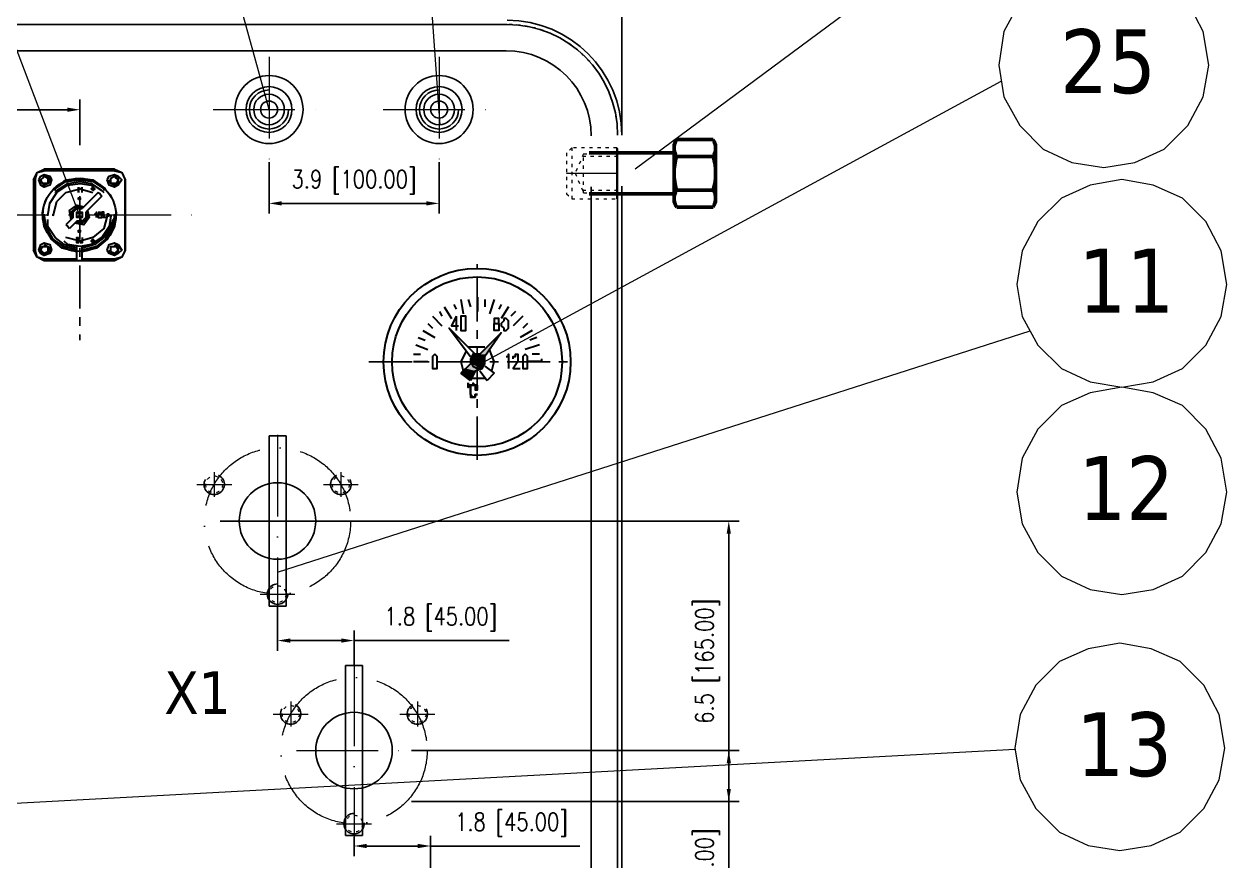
# Model space of a CAD drawing. Header units: millimetres. Extents: x 8127 to 36426, y -6229 to 13228.
# Drawn here: x 20675 to 21382, y 10902 to 11394 of the extents above; entities that cross this region are included whole.
import ezdxf

# ---------------------------------------------------------------- set-up
doc = ezdxf.new("R2010")
doc.units = ezdxf.units.MM
doc.header["$LTSCALE"] = 4
for name, pattern in [('ACAD_ISO03W100', [1.18, 0.47, -0.71]), ('ACAD_ISO10W100', [18, 12, -3, 0, -3]), ('CENTERX2', [101.6, 63.5, -12.7, 12.7, -12.7])]:
    doc.linetypes.add(name, pattern=pattern)
doc.layers.add('1', color=12, linetype='Continuous')
for name, color, linetype, lineweight in [('标注、文本', 3, 'Continuous', 25), ('粗实线', 4, 'Continuous', 53), ('铁心', 3, 'Continuous', 0)]:
    doc.layers.add(name, color=color, linetype=linetype, lineweight=lineweight)
doc.styles.add('Tahoma$001', font='tahoma.ttf', dxfattribs={"height": 2.159784})
doc.styles.add('TH_GBDIM', font='romans.shx', dxfattribs={"width": 0.8, "bigfont": 'gbcbig.shx'})
doc.dimstyles.new('TH_GBDIM1', dxfattribs={"dimscale": 3, "dimtxt": 3.5, "dimasz": 2.5, "dimexe": 2, "dimexo": 0, "dimgap": 1.5, "dimtad": 1, "dimdec": 1, "dimlfac": 0.03937, "dimzin": 0, "dimdsep": 46, "dimtxsty": 'TH_GBDIM', "dimcen": 2.5, "dimclrd": 3, "dimclre": 256, "dimclrt": 2, "dimadec": 0, "dimazin": 0, "dimtfac": 0.714286, "dimtdec": 1, "dimtmove": 0, "dimatfit": 3, "dimfxl": 1, "dimtzin": 0, "dimlwd": -1, "dimlwe": -1, "dimarcsym": 0})

# ---------------------------------------------------------------- blocks, each defined once
blk = doc.blocks.new('*D297')
at = {"layer": 'Defpoints', "color": 0, "transparency": 16777216}
for p in [(21026.47, 11445.4), (21026.47, 11328.74), (20111.47, 11218.74)]:
    blk.add_point(p, dxfattribs=at)
at = {"layer": '标注、文本', "transparency": 16777216}
for p, q in [((20111.47, 11218.74), (20111.47, 11451.4)), ((21026.47, 11328.74), (21026.47, 11451.4))]:
    blk.add_line(p, q, dxfattribs=at)
at = {"layer": '标注、文本', "color": 3, "transparency": 16777216}
blk.add_line((20118.97, 11445.4), (21018.97, 11445.4), dxfattribs=at)
for points in [[(20118.97, 11446.65), (20118.97, 11444.15), (20111.47, 11445.4)], [(21018.97, 11446.65), (21018.97, 11444.15), (21026.47, 11445.4)]]:
    blk.add_solid(points, dxfattribs=at)
at = {"layer": '标注、文本', "color": 2, "transparency": 16777216, "insert": (20568.97, 11457.9), "char_height": 10.5, "attachment_point": 5, "style": 'TH_GBDIM'}
blk.add_mtext('36.0 [915.00]', dxfattribs=at)
blk = doc.blocks.new('*D304')
at = {"layer": 'Defpoints', "color": 0, "transparency": 16777216}
for p in [(20818.97, 11312.76), (20918.97, 11312.76), (20818.97, 11288.52)]:
    blk.add_point(p, dxfattribs=at)
at = {"layer": '标注、文本', "transparency": 16777216}
for p, q in [((20818.97, 11312.76), (20818.97, 11282.52)), ((20918.97, 11312.76), (20918.97, 11282.52))]:
    blk.add_line(p, q, dxfattribs=at)
at = {"layer": '标注、文本', "color": 3, "transparency": 16777216}
blk.add_line((20911.47, 11288.52), (20826.47, 11288.52), dxfattribs=at)
for points in [[(20826.47, 11289.77), (20826.47, 11287.27), (20818.97, 11288.52)], [(20911.47, 11289.77), (20911.47, 11287.27), (20918.97, 11288.52)]]:
    blk.add_solid(points, dxfattribs=at)
at = {"layer": '标注、文本', "color": 2, "transparency": 16777216, "insert": (20868.97, 11301.02), "char_height": 10.5, "attachment_point": 5, "style": 'TH_GBDIM'}
blk.add_mtext('3.9 [100.00]', dxfattribs=at)
blk = doc.blocks.new('*D305')
at = {"layer": 'Defpoints', "color": 0, "transparency": 16777216}
for p in [(20868.97, 10916.11), (20913.97, 10910.62), (20913.97, 10882.36)]:
    blk.add_point(p, dxfattribs=at)
at = {"layer": '标注、文本', "transparency": 16777216}
for p, q in [((20868.97, 10916.11), (20868.97, 10904.62)), ((20913.97, 10882.36), (20913.97, 10916.62))]:
    blk.add_line(p, q, dxfattribs=at)
at = {"layer": '标注、文本', "color": 3, "transparency": 16777216}
for p, q in [((20876.47, 10910.62), (20906.47, 10910.62)), ((20913.97, 10910.62), (21001.67, 10910.62))]:
    blk.add_line(p, q, dxfattribs=at)
for points in [[(20876.47, 10911.87), (20876.47, 10909.37), (20868.97, 10910.62)], [(20906.47, 10911.87), (20906.47, 10909.37), (20913.97, 10910.62)]]:
    blk.add_solid(points, dxfattribs=at)
at = {"layer": '标注、文本', "color": 2, "transparency": 16777216, "insert": (20961.57, 10923.12), "char_height": 10.5, "attachment_point": 5, "style": 'TH_GBDIM'}
blk.add_mtext('1.8 [45.00]', dxfattribs=at)
blk = doc.blocks.new('*D307')
at = {"layer": 'Defpoints', "color": 0, "transparency": 16777216}
for p in [(20902.72, 10966.74), (21089.37, 10966.74), (20953.35, 10801.74)]:
    blk.add_point(p, dxfattribs=at)
at = {"layer": '标注、文本', "transparency": 16777216}
for p, q in [((20902.72, 10966.74), (21095.37, 10966.74)), ((20953.35, 10801.74), (21095.37, 10801.74))]:
    blk.add_line(p, q, dxfattribs=at)
at = {"layer": '标注、文本', "color": 3, "transparency": 16777216}
blk.add_line((21089.37, 10809.24), (21089.37, 10959.24), dxfattribs=at)
for points in [[(21088.12, 10959.24), (21090.62, 10959.24), (21089.37, 10966.74)], [(21088.12, 10809.24), (21090.62, 10809.24), (21089.37, 10801.74)]]:
    blk.add_solid(points, dxfattribs=at)
at = {"layer": '标注、文本', "color": 2, "transparency": 16777216, "insert": (21076.87, 10884.24), "char_height": 10.5, "attachment_point": 5, "rotation": 90, "style": 'TH_GBDIM'}
blk.add_mtext('6.5 [165.00]', dxfattribs=at)
blk = doc.blocks.new('*D308')
at = {"layer": 'Defpoints', "color": 0, "transparency": 16777216}
for p in [(20857.72, 11101.74), (21089.37, 11101.74), (20902.72, 10936.74)]:
    blk.add_point(p, dxfattribs=at)
at = {"layer": '标注、文本', "transparency": 16777216}
for p, q in [((20857.72, 11101.74), (21095.37, 11101.74)), ((20902.72, 10936.74), (21095.37, 10936.74))]:
    blk.add_line(p, q, dxfattribs=at)
at = {"layer": '标注、文本', "color": 3, "transparency": 16777216}
blk.add_line((21089.37, 10944.24), (21089.37, 11094.24), dxfattribs=at)
for points in [[(21088.12, 11094.24), (21090.62, 11094.24), (21089.37, 11101.74)], [(21088.12, 10944.24), (21090.62, 10944.24), (21089.37, 10936.74)]]:
    blk.add_solid(points, dxfattribs=at)
at = {"layer": '标注、文本', "color": 2, "transparency": 16777216, "insert": (21076.87, 11019.24), "char_height": 10.5, "attachment_point": 5, "rotation": 90, "style": 'TH_GBDIM'}
blk.add_mtext('6.5 [165.00]', dxfattribs=at)
blk = doc.blocks.new('A$C75176214')
at = {"layer": '粗实线', "lineweight": 30}
h = blk.add_hatch(color=256, dxfattribs=at)
h.dxf.hatch_style = 2
h.paths.add_polyline_path([(0.762, 1.736), (0.72, 1.693), (0.804, 1.693)])
h = blk.add_hatch(color=256, dxfattribs=at)
h.dxf.hatch_style = 2
h.paths.add_polyline_path([(0.72, 1.693), (0.804, 1.693), (0.762, 1.651)])
h = blk.add_hatch(color=256, dxfattribs=at)
h.dxf.hatch_style = 2
h.paths.add_polyline_path([(0.381, 1.101), (0.381, 1.058), (0.423, 1.058)])
h = blk.add_hatch(color=256, dxfattribs=at)
h.dxf.hatch_style = 2
h.paths.add_polyline_path([(0.381, 1.101), (0.423, 1.101), (0.423, 1.058)])
h = blk.add_hatch(color=256, dxfattribs=at)
h.dxf.hatch_style = 2
h.paths.add_polyline_path([(0.762, 0.508), (0.72, 0.466), (0.804, 0.466)])
h = blk.add_hatch(color=256, dxfattribs=at)
h.dxf.hatch_style = 2
h.paths.add_polyline_path([(0.72, 0.466), (0.804, 0.466), (0.762, 0.423)])
for points in [[(0.254, 2.159), (0.085, 2.074), (0, 1.905)], [(0.254, 2.117), (0.085, 2.074), (0, 1.905)], [(0.254, 1.99), (0.169, 1.99), (0.169, 1.905), (0.169, 1.82), (0.254, 1.778), (0.339, 1.82), (0.381, 1.905)], [(1.905, 1.99), (1.82, 1.99), (1.778, 1.905), (1.82, 1.82), (1.905, 1.778), (1.947, 1.82), (1.99, 1.905), (1.947, 1.947), (1.905, 1.99), (1.82, 1.947), (1.82, 1.905), (1.82, 1.82), (1.905, 1.82), (1.947, 1.82), (1.99, 1.905)], [(2.159, 1.905), (2.074, 2.074), (1.905, 2.159)], [(2.117, 1.905), (2.074, 2.074), (1.905, 2.117)], [(1.651, 1.693), (1.397, 1.905), (1.058, 1.947), (0.762, 1.905), (0.466, 1.693)], [(1.651, 1.651), (1.651, 1.693), (1.397, 1.863), (1.058, 1.905), (0.762, 1.863), (0.508, 1.693), (0.508, 1.651)], [(1.651, 1.609), (1.609, 1.651), (1.355, 1.82), (1.058, 1.863), (0.804, 1.82), (0.55, 1.651), (0.508, 1.609)], [(1.82, 1.058), (1.778, 1.355), (1.609, 1.609), (1.355, 1.778), (1.058, 1.82), (0.804, 1.778), (0.72, 1.693)], [(0.762, 1.651), (0.72, 1.693), (0.762, 1.736)], [(0.762, 1.651), (0.804, 1.693), (0.762, 1.736)], [(0.635, 1.609), (0.593, 1.566), (0.55, 1.524)], [(1.693, 1.058), (1.609, 1.397), (1.397, 1.609), (1.058, 1.693), (0.762, 1.609)], [(0.212, 1.143), (0.212, 1.101), (0.254, 0.804), (0.423, 0.508), (0.677, 0.296), (1.016, 0.212)], [(0.508, 1.101), (0.508, 1.143), (0.55, 1.143), (0.55, 1.101), (0.508, 1.058), (0.466, 1.016), (0.55, 1.016)], [(0.635, 1.143), (0.593, 1.143), (0.55, 1.101), (0.593, 1.101), (0.635, 1.101), (0.635, 1.058), (0.635, 1.016), (0.593, 1.016), (0.55, 1.016), (0.55, 1.058)], [(0.677, 1.101), (0.677, 1.143), (0.677, 1.101), (0.72, 1.101), (0.677, 1.101), (0.677, 1.058)], [(0.889, 1.185), (0.847, 1.016), (0.974, 0.847), (1.185, 0.889)], [(0.889, 1.185), (0.889, 1.016), (1.016, 0.889), (1.143, 0.889)], [(0.931, 1.143), (0.931, 1.016), (1.016, 0.931), (1.143, 0.931)], [(1.27, 0.974), (1.312, 1.185), (1.143, 1.312), (0.974, 1.27)], [(1.27, 1.016), (1.27, 1.143), (1.143, 1.27), (0.974, 1.27)], [(1.228, 1.016), (1.228, 1.143), (1.143, 1.228), (1.016, 1.228)], [(1.143, 0.212), (1.482, 0.296), (1.736, 0.508), (1.905, 0.804), (1.947, 1.101), (1.947, 1.143)], [(0.254, 1.101), (0.296, 0.804), (0.466, 0.508), (0.677, 0.339), (1.016, 0.254)], [(0.296, 0.974), (0.339, 0.804), (0.508, 0.55), (0.72, 0.381), (1.016, 0.296)], [(0.339, 1.058), (0.381, 0.804), (0.55, 0.55), (0.804, 0.381), (1.058, 0.339), (1.355, 0.381), (1.439, 0.466)], [(0.423, 1.058), (0.508, 0.762), (0.762, 0.55), (1.058, 0.466), (1.397, 0.55)], [(0.677, 1.016), (0.677, 1.058)], [(1.143, 0.254), (1.439, 0.339), (1.693, 0.508), (1.863, 0.804), (1.905, 1.101)], [(1.143, 0.296), (1.439, 0.381), (1.651, 0.55), (1.82, 0.804), (1.82, 0.974)], [(1.82, 1.058), (1.82, 1.101)], [(1.397, 0.847), (1.355, 0.804), (1.312, 0.762)], [(0.254, 0.381), (0.169, 0.339), (0.169, 0.254), (0.169, 0.169), (0.254, 0.169), (0.339, 0.169), (0.381, 0.254)], [(0.72, 0.466), (0.762, 0.508)], [(0.762, 0.508), (0.804, 0.466), (0.762, 0.423)], [(1.016, 0.55), (1.016, 0.423), (1.058, 0.423)], [(1.905, 0.381), (1.82, 0.339), (1.778, 0.254), (1.82, 0.169), (1.905, 0.169), (1.947, 0.169), (1.99, 0.254), (1.947, 0.339), (1.905, 0.339), (1.82, 0.339), (1.82, 0.254), (1.82, 0.212), (1.905, 0.169), (1.947, 0.212), (1.99, 0.254)], [(0, 0.254), (0.085, 0.085), (0.254, 0.042)], [(0, 0.254), (0.085, 0.085), (0.254, 0)], [(1.905, 0.042), (2.074, 0.085), (2.117, 0.254)], [(1.905, 0), (2.074, 0.085), (2.159, 0.254)]]:
    blk.add_lwpolyline(points, dxfattribs=at)
for points in [[(0.423, 1.905), (0.381, 1.99), (0.254, 2.032), (0.169, 1.99), (0.085, 1.905), (0.169, 1.778), (0.254, 1.736), (0.381, 1.778)], [(0.339, 1.905), (0.339, 1.947), (0.254, 1.99), (0.212, 1.947), (0.169, 1.905), (0.212, 1.82), (0.254, 1.82), (0.339, 1.82)], [(2.032, 1.905), (1.99, 1.99), (1.905, 2.032), (1.778, 1.99), (1.736, 1.905), (1.778, 1.778), (1.905, 1.736), (1.99, 1.778)], [(0, 1.905), (0, 0.254)], [(1.101, 1.439), (1.101, 1.482), (1.058, 1.482), (1.058, 1.439)], [(1.143, 1.058), (1.143, 1.143), (1.058, 1.143), (1.016, 1.143), (1.016, 1.058), (1.016, 1.016), (1.058, 1.016), (1.143, 1.016)], [(0.381, 1.101), (0.423, 1.101), (0.423, 1.058), (0.381, 1.058)], [(1.101, 0.72), (1.058, 0.72), (1.058, 0.677), (1.101, 0.677)], [(0.423, 0.254), (0.381, 0.381), (0.254, 0.423), (0.169, 0.381), (0.085, 0.254), (0.169, 0.169), (0.254, 0.127), (0.381, 0.169)], [(0.339, 0.254), (0.339, 0.339), (0.254, 0.339), (0.212, 0.339), (0.169, 0.254), (0.212, 0.212), (0.254, 0.169), (0.339, 0.212)], [(1.101, 0.55), (1.101, 0.508), (1.101, 0.466), (1.101, 0.423), (1.143, 0.423), (1.143, 0.466), (1.143, 0.508), (1.143, 0.55)], [(2.032, 0.254), (1.99, 0.381), (1.905, 0.423), (1.778, 0.381), (1.736, 0.254), (1.778, 0.169), (1.905, 0.127), (1.99, 0.169)]]:
    blk.add_lwpolyline(points, close=True, dxfattribs=at)
for points in [[(0.254, 2.159), (0.254, 2.159), (1.905, 2.159), (1.905, 2.159)], [(0.254, 2.117), (0.254, 2.117), (1.905, 2.117), (1.905, 2.117)], [(1.016, 1.609), (1.016, 1.609), (1.016, 1.736), (1.016, 1.736)], [(1.101, 1.736), (1.101, 1.736), (1.101, 1.609), (1.101, 1.609)], [(1.101, 1.609), (1.101, 1.609), (1.101, 1.736), (1.101, 1.736)], [(2.117, 1.905), (2.117, 1.905), (2.117, 0.254), (2.117, 0.254)], [(2.159, 1.905), (2.159, 1.905), (2.159, 0.254), (2.159, 0.254)], [(0.55, 1.524), (0.55, 1.524), (0.931, 1.143), (0.931, 1.143)], [(0.635, 1.609), (0.635, 1.609), (1.016, 1.228), (1.016, 1.228)], [(0.72, 1.693), (0.72, 1.693), (0.762, 1.651), (0.762, 1.651)], [(1.016, 1.693), (1.016, 1.693), (1.101, 1.693), (1.101, 1.693)], [(1.143, 0.931), (1.143, 0.931), (1.312, 0.762), (1.312, 0.762)], [(1.228, 1.016), (1.228, 1.016), (1.397, 0.847), (1.397, 0.847)], [(1.693, 1.058), (1.693, 1.058), (1.693, 1.101), (1.693, 1.101)], [(0.72, 0.466), (0.72, 0.466), (0.762, 0.423), (0.762, 0.423)], [(1.016, 0), (1.016, 0), (1.016, 0.339), (1.016, 0.339)], [(1.143, 0), (1.143, 0), (1.143, 0.339), (1.143, 0.339)], [(0.254, 0.042), (0.254, 0.042), (1.016, 0.042), (1.016, 0.042)], [(0.254, 0), (0.254, 0), (1.905, 0), (1.905, 0)], [(1.058, 0), (1.058, 0), (1.101, 0), (1.101, 0)], [(1.143, 0.042), (1.143, 0.042), (1.905, 0.042), (1.905, 0.042)]]:
    blk.add_open_spline(points, degree=3, dxfattribs=at)
blk = doc.blocks.new('A$C08F7720E')
at = {"layer": '标注、文本'}
for p, q in [((10.16, 11.43), (11.43, 10.16)), ((10.16, 10.16), (11.43, 11.43))]:
    blk.add_line(p, q, dxfattribs=at)
at = {"layer": '标注、文本', "xscale": 10, "yscale": 10, "zscale": 10}
blk.add_blockref('A$C75176214', (0, 0), dxfattribs=at)
blk = doc.blocks.new('*D274')
at = {"layer": 'Defpoints', "color": 0, "transparency": 16777216}
for p in [(20532.47, 11343.61), (20707.77, 11322.7), (20532.47, 11281.74)]:
    blk.add_point(p, dxfattribs=at)
at = {"layer": '标注、文本', "transparency": 16777216}
for p, q in [((20532.47, 11281.74), (20532.47, 11349.61)), ((20707.77, 11322.7), (20707.77, 11349.61))]:
    blk.add_line(p, q, dxfattribs=at)
at = {"layer": '标注、文本', "color": 3, "transparency": 16777216}
blk.add_line((20700.27, 11343.61), (20539.97, 11343.61), dxfattribs=at)
for points in [[(20539.97, 11344.86), (20539.97, 11342.36), (20532.47, 11343.61)], [(20700.27, 11344.86), (20700.27, 11342.36), (20707.77, 11343.61)]]:
    blk.add_solid(points, dxfattribs=at)
at = {"layer": '标注、文本', "color": 2, "transparency": 16777216, "insert": (20620.12, 11356.11), "char_height": 10.5, "attachment_point": 5, "style": 'TH_GBDIM'}
blk.add_mtext('6.9 [175.30]', dxfattribs=at)
blk = doc.blocks.new('*D285')
at = {"layer": 'Defpoints', "color": 0, "transparency": 16777216}
for p in [(20823.97, 11051.11), (20823.97, 11031.44), (20868.97, 11017.36)]:
    blk.add_point(p, dxfattribs=at)
at = {"layer": '标注、文本', "transparency": 16777216}
for p, q in [((20823.97, 11051.11), (20823.97, 11025.44)), ((20868.97, 11017.36), (20868.97, 11037.44))]:
    blk.add_line(p, q, dxfattribs=at)
at = {"layer": '标注、文本', "color": 3, "transparency": 16777216}
for p, q in [((20831.47, 11031.44), (20861.47, 11031.44)), ((20868.97, 11031.44), (20960.15, 11031.44))]:
    blk.add_line(p, q, dxfattribs=at)
for points in [[(20831.47, 11032.69), (20831.47, 11030.19), (20823.97, 11031.44)], [(20861.47, 11032.69), (20861.47, 11030.19), (20868.97, 11031.44)]]:
    blk.add_solid(points, dxfattribs=at)
at = {"layer": '标注、文本', "color": 2, "transparency": 16777216, "insert": (20920.05, 11043.94), "char_height": 10.5, "attachment_point": 5, "style": 'TH_GBDIM'}
blk.add_mtext('1.8 [45.00]', dxfattribs=at)

msp = doc.modelspace()

# ---------------------------------------------------------------- hatches: boundary and pattern name
at = {"layer": '粗实线', "lineweight": 30}
h = msp.add_hatch(color=256, dxfattribs=at)
h.dxf.hatch_style = 2
h.paths.add_polyline_path([(20955.59, 11212.39), (20943.02, 11199.81), (20947.21, 11199.81)])
h = msp.add_hatch(color=256, dxfattribs=at)
h.dxf.hatch_style = 2
h.paths.add_polyline_path([(20938.83, 11199.81), (20937.43, 11198.42), (20945.81, 11198.42)])
h = msp.add_hatch(color=256, dxfattribs=at)
h.dxf.hatch_style = 2
h.paths.add_polyline_path([(20937.43, 11198.42), (20937.43, 11197.02), (20945.81, 11197.02)])
h = msp.add_hatch(color=256, dxfattribs=at)
h.dxf.hatch_style = 2
h.paths.add_polyline_path([(20937.43, 11198.42), (20945.81, 11198.42), (20945.81, 11197.02)])
h = msp.add_hatch(color=256, dxfattribs=at)
h.dxf.hatch_style = 2
h.paths.add_polyline_path([(20938.83, 11199.81), (20947.21, 11199.81), (20945.81, 11198.42)])
h = msp.add_hatch(color=256, dxfattribs=at)
h.dxf.hatch_style = 2
h.paths.add_polyline_path([(20934.64, 11191.43), (20933.24, 11190.03), (20940.23, 11190.03)])
h = msp.add_hatch(color=256, dxfattribs=at)
h.dxf.hatch_style = 2
h.paths.add_polyline_path([(20937.43, 11194.22), (20934.64, 11191.43), (20944.42, 11191.43)])
h = msp.add_hatch(color=256, dxfattribs=at)
h.dxf.hatch_style = 2
h.paths.add_polyline_path([(20934.64, 11191.43), (20944.42, 11191.43), (20940.23, 11190.03)])
h = msp.add_hatch(color=256, dxfattribs=at)
h.dxf.hatch_style = 2
h.paths.add_polyline_path([(20937.43, 11197.02), (20937.43, 11194.22), (20945.81, 11194.22)])
h = msp.add_hatch(color=256, dxfattribs=at)
h.dxf.hatch_style = 2
h.paths.add_polyline_path([(20937.43, 11197.02), (20945.81, 11197.02), (20945.81, 11194.22)])
h = msp.add_hatch(color=256, dxfattribs=at)
h.dxf.hatch_style = 2
h.paths.add_polyline_path([(20937.43, 11194.22), (20945.81, 11194.22), (20944.42, 11191.43)])
h = msp.add_hatch(color=256, dxfattribs=at)
h.dxf.hatch_style = 2
h.paths.add_polyline_path([(20933.24, 11190.03), (20931.84, 11188.64), (20940.23, 11188.64)])
h = msp.add_hatch(color=256, dxfattribs=at)
h.dxf.hatch_style = 2
h.paths.add_polyline_path([(20931.84, 11188.64), (20940.23, 11188.64), (20937.43, 11184.45)])
h = msp.add_hatch(color=256, dxfattribs=at)
h.dxf.hatch_style = 2
h.paths.add_polyline_path([(20933.24, 11190.03), (20940.23, 11190.03), (20940.23, 11188.64)])
h = msp.add_hatch(color=256, dxfattribs=at)
h.dxf.hatch_style = 2
h.paths.add_polyline_path([(20936.04, 11181.65), (20936.04, 11180.25), (20936.04, 11181.65), (20937.43, 11181.65)])
h = msp.add_hatch(color=256, dxfattribs=at)
h.dxf.hatch_style = 2
h.paths.add_polyline_path([(20938.83, 11183.05), (20938.83, 11181.65), (20937.43, 11181.65), (20937.43, 11180.25), (20937.43, 11178.86), (20937.43, 11177.46), (20937.43, 11176.06), (20937.43, 11174.67), (20938.83, 11174.67), (20940.23, 11174.67), (20938.83, 11174.67), (20937.43, 11176.06), (20937.43, 11177.46), (20937.43, 11178.86), (20937.43, 11180.25), (20937.43, 11181.65), (20938.83, 11181.65), (20940.23, 11181.65)])
h = msp.add_hatch(color=256, dxfattribs=at)
h.dxf.hatch_style = 2
h.paths.add_polyline_path([(20941.62, 11181.65), (20940.23, 11181.65), (20940.23, 11180.25), (20940.23, 11178.86), (20941.62, 11178.86)])
h = msp.add_hatch(color=256, dxfattribs=at)
h.dxf.hatch_style = 2
h.paths.add_polyline_path([(20941.62, 11176.06), (20940.23, 11176.06), (20940.23, 11174.67), (20938.83, 11174.67), (20940.23, 11174.67), (20940.23, 11176.06)])

# ---------------------------------------------------------------- linework, layer by layer
at = {"layer": '1', "color": 1, "linetype": 'CENTERX2', "lineweight": -3, "ltscale": 0.1}
for p, q in [((20707.77, 11292.7), (20707.77, 11208.07)), ((20941.33, 11137.81), (20941.33, 11252.79)), ((20877.69, 11195.3), (20999.33, 11195.3))]:
    msp.add_line(p, q, dxfattribs=at)
at = {"layer": '标注、文本', "color": 2, "linetype": 'ACAD_ISO03W100', "lineweight": 18}
for p, q in [((20178.97, 11393.74), (20958.97, 11393.74)), ((20996.97, 11321.24), (20993.97, 11318.24)), ((21023.47, 11321.24), (20996.97, 11321.24)), ((20996.97, 11321.24), (20996.97, 11291.24)), ((20993.97, 11318.24), (20993.97, 11294.24)), ((21003.97, 11317.74), (20998.97, 11306.24)), ((21003.32, 11316.24), (21023.97, 11316.24)), ((21003.97, 11294.74), (21003.97, 11317.74)), ((21003.97, 11317.74), (21023.97, 11317.74)), ((20998.97, 11306.24), (21003.97, 11294.74)), ((20993.97, 11294.24), (20996.97, 11291.24)), ((20996.97, 11291.24), (21023.47, 11291.24)), ((21003.32, 11296.24), (21023.97, 11296.24)), ((21003.97, 11294.74), (21023.97, 11294.74)), ((21023.97, 11276.24), (21023.97, 10594.74))]:
    msp.add_line(p, q, dxfattribs=at)
at = {"layer": '标注、文本'}
for p, q in [((20178.97, 11393.74), (20958.97, 11393.74)), ((20179.47, 11378.24), (20958.47, 11378.24)), ((21023.47, 11321.24), (21023.97, 11320.74)), ((21023.47, 11291.24), (21023.47, 11321.24)), ((21023.97, 11291.74), (21023.97, 11320.74)), ((21008.47, 11298.24), (21008.47, 10594.74)), ((21023.97, 11298.74), (21023.97, 10621.74)), ((21026.47, 11298.74), (21026.47, 10594.74)), ((21023.97, 11291.74), (21023.47, 11291.24)), ((20818.97, 11051.74), (20818.97, 11151.74)), ((20818.97, 11151.74), (20828.97, 11151.74)), ((20828.97, 11151.74), (20828.97, 11051.74)), ((20790.22, 11101.74), (20857.72, 11101.74)), ((20828.97, 11051.74), (20818.97, 11051.74)), ((20863.97, 10916.74), (20863.97, 11016.74)), ((20863.97, 11016.74), (20873.97, 11016.74)), ((20873.97, 11016.74), (20873.97, 10916.74)), ((20873.97, 10916.74), (20863.97, 10916.74))]:
    msp.add_line(p, q, dxfattribs=at)
at = {"layer": '标注、文本', "color": 1, "linetype": 'ACAD_ISO10W100', "lineweight": 18}
for p, q in [((20818.97, 11374.71), (20818.97, 11312.76)), ((20818.97, 11374.71), (20818.97, 11312.76)), ((20918.97, 11374.71), (20918.97, 11312.76)), ((20918.97, 11374.71), (20918.97, 11312.76)), ((20786.09, 11343.74), (20851.86, 11343.74)), ((20886.09, 11343.74), (20951.86, 11343.74)), ((20886.09, 11343.74), (20951.86, 11343.74)), ((20993.97, 11306.24), (21023.97, 11306.24)), ((20993.97, 11306.24), (21023.97, 11306.24)), ((20993.97, 11306.24), (21023.97, 11306.24)), ((20641.35, 11281.74), (20774.18, 11281.74)), ((20823.97, 11152.36), (20823.97, 11051.11)), ((20786.73, 11130.54), (20786.73, 11115.94)), ((20861.21, 11130.54), (20861.21, 11115.94)), ((20776.45, 11123.24), (20797.01, 11123.24)), ((20850.93, 11123.24), (20871.49, 11123.24)), ((20790.22, 11101.74), (20857.72, 11101.74)), ((20823.97, 11066.04), (20823.97, 11051.44)), ((20813.69, 11058.74), (20834.25, 11058.74)), ((20868.97, 11017.36), (20868.97, 10916.11)), ((20831.73, 10995.54), (20831.73, 10980.94)), ((20906.21, 10995.54), (20906.21, 10980.94)), ((20821.45, 10988.24), (20842.01, 10988.24)), ((20895.93, 10988.24), (20916.49, 10988.24)), ((20835.22, 10966.74), (20902.72, 10966.74)), ((20858.69, 10923.74), (20879.25, 10923.74))]:
    msp.add_line(p, q, dxfattribs=at)
at = {"layer": '标注、文本'}
for centre, radius in [((20818.97, 11343.74), 20), ((20918.97, 11343.74), 20), ((20818.97, 11343.74), 13.5), ((20918.97, 11343.74), 13.5), ((20818.97, 11343.74), 9), ((20818.97, 11343.74), 5), ((20918.97, 11343.74), 9), ((20918.97, 11343.74), 5), ((20823.97, 11101.74), 22.5), ((20868.97, 10966.74), 22.5)]:
    msp.add_circle(centre, radius, dxfattribs=at)
at = {"layer": '标注、文本', "color": 4, "lineweight": 30}
for radius in [55, 50]:
    msp.add_circle((20941.33, 11195.3), radius, dxfattribs=at)
at = {"layer": '标注、文本', "color": 1, "linetype": 'ACAD_ISO10W100', "lineweight": 18}
for centre in [(20823.97, 11101.74), (20868.97, 10966.74)]:
    msp.add_circle(centre, 43, dxfattribs=at)
at = {"layer": '标注、文本', "color": 2, "linetype": 'ACAD_ISO03W100', "lineweight": 18}
for centre in [(20786.73, 11123.24), (20861.21, 11123.24), (20823.97, 11058.74), (20831.73, 10988.24), (20906.21, 10988.24), (20868.97, 10923.74)]:
    msp.add_circle(centre, 5, dxfattribs=at)
at = {"layer": '标注、文本'}
for centre, radius, start, end in [((20958.97, 11328.74), 67.5, 0, 90), ((20958.97, 11328.74), 65, 0, 90), ((20958.47, 11328.24), 50, 0, 90), ((20818.97, 11343.74), 11.5, 90, 0), ((20918.97, 11343.74), 11.5, 90, 0), ((20786.73, 11123.24), 6, 150, 64.00063), ((20861.21, 11123.24), 6, 115.99937, 30), ((20823.97, 11058.74), 6, 90, 4.00063), ((20831.73, 10988.24), 6, 150, 64.00063), ((20906.21, 10988.24), 6, 115.99937, 30), ((20868.97, 10923.74), 6, 90, 4.00063)]:
    msp.add_arc(centre, radius, start, end, dxfattribs=at)
at = {"layer": '标注、文本', "color": 2, "linetype": 'ACAD_ISO03W100', "lineweight": 18}
msp.add_arc((20958.97, 11328.74), 65, 0, 90, dxfattribs=at)
at = {"layer": '粗实线', "ltscale": 2}
for p, q in [((21058.75, 11326.09), (21057.22, 11323.43)), ((21058.75, 11326.09), (21080.08, 11326.09)), ((21080.08, 11326.09), (21081.62, 11323.43)), ((21057.22, 11323.43), (21057.22, 11289.05)), ((21057.22, 11289.05), (21057.22, 11323.43)), ((21081.62, 11289.05), (21081.62, 11323.43)), ((21057.22, 11318.24), (21007.22, 11318.24)), ((21057.22, 11318.24), (21057.22, 11294.24)), ((21058.75, 11316.16), (21080.08, 11316.16)), ((21057.22, 11294.24), (21007.22, 11294.24)), ((21058.75, 11296.31), (21080.08, 11296.31)), ((21058.75, 11286.39), (21057.22, 11289.05)), ((21058.75, 11286.39), (21080.08, 11286.39)), ((21080.08, 11286.39), (21081.62, 11289.05))]:
    msp.add_line(p, q, dxfattribs=at)
at = {"layer": '粗实线', "lineweight": 30}
for points in [[(20929.05, 11222.16), (20926.26, 11216.58), (20930.45, 11216.58)], [(20929.05, 11222.16), (20929.05, 11213.78)], [(20940.23, 11199.81), (20924.86, 11215.18), (20937.43, 11198.42)], [(20943.02, 11199.81), (20955.59, 11212.39), (20945.81, 11198.42)], [(20934.64, 11201.21), (20931.84, 11195.62), (20933.24, 11190.03)], [(20945.81, 11204), (20936.04, 11204)], [(20943.02, 11199.81), (20938.83, 11199.81), (20937.43, 11197.02), (20937.43, 11194.22)], [(20940.23, 11190.03), (20944.42, 11191.43), (20945.81, 11194.22), (20945.81, 11198.42)], [(20950.01, 11190.03), (20951.4, 11195.62), (20948.61, 11202.61)], [(20958.39, 11198.42), (20959.78, 11198.42), (20959.78, 11199.81), (20959.78, 11191.43)], [(20962.58, 11197.02), (20962.58, 11198.42), (20963.98, 11198.42), (20963.98, 11199.81), (20965.37, 11199.81), (20965.37, 11198.42), (20965.37, 11197.02), (20965.37, 11195.62), (20962.58, 11191.43), (20966.77, 11191.43)], [(20979.34, 11195.62), (20979.34, 11197.02)], [(20937.43, 11184.45), (20931.84, 11188.64)], [(20937.43, 11185.84), (20945.81, 11185.84)]]:
    msp.add_lwpolyline(points, dxfattribs=at)
for points in [[(20933.24, 11222.16), (20931.84, 11222.16), (20931.84, 11220.77), (20931.84, 11217.97), (20931.84, 11215.18), (20931.84, 11213.78), (20933.24, 11213.78), (20934.64, 11213.78), (20934.64, 11215.18), (20934.64, 11217.97), (20934.64, 11220.77), (20934.64, 11222.16)], [(20952.8, 11220.77), (20951.4, 11220.77), (20951.4, 11219.37), (20951.4, 11217.97), (20952.8, 11217.97), (20954.2, 11217.97), (20954.2, 11216.58), (20954.2, 11215.18), (20954.2, 11213.78), (20952.8, 11213.78), (20951.4, 11213.78), (20951.4, 11215.18), (20951.4, 11216.58), (20951.4, 11217.97), (20952.8, 11217.97), (20954.2, 11217.97), (20954.2, 11219.37), (20954.2, 11220.77)], [(20956.99, 11220.77), (20956.99, 11219.37), (20955.59, 11217.97), (20955.59, 11216.58), (20956.99, 11215.18), (20956.99, 11213.78), (20958.39, 11213.78), (20959.78, 11215.18), (20959.78, 11216.58), (20959.78, 11217.97), (20959.78, 11219.37), (20958.39, 11220.77)], [(20916.48, 11199.81), (20915.08, 11198.42), (20915.08, 11195.62), (20915.08, 11192.83), (20915.08, 11191.43), (20916.48, 11191.43), (20917.87, 11191.43), (20917.87, 11192.83), (20917.87, 11195.62), (20917.87, 11198.42)], [(20944.42, 11195.62), (20944.42, 11198.42), (20941.62, 11198.42), (20938.83, 11198.42), (20937.43, 11195.62), (20938.83, 11192.83), (20941.62, 11191.43), (20944.42, 11192.83)], [(20969.56, 11199.81), (20968.17, 11198.42), (20968.17, 11195.62), (20968.17, 11194.22), (20968.17, 11192.83), (20968.17, 11191.43), (20969.56, 11191.43), (20970.96, 11191.43), (20970.96, 11192.83), (20970.96, 11194.22), (20970.96, 11195.62), (20970.96, 11198.42)], [(20936.04, 11183.05), (20936.04, 11181.65), (20936.04, 11180.25), (20936.04, 11181.65)], [(20936.04, 11181.65), (20936.04, 11180.25), (20936.04, 11181.65), (20937.43, 11181.65)], [(20938.83, 11183.05), (20938.83, 11181.65), (20937.43, 11181.65), (20937.43, 11180.25), (20937.43, 11178.86), (20937.43, 11177.46), (20937.43, 11176.06), (20937.43, 11174.67), (20938.83, 11174.67), (20940.23, 11174.67), (20938.83, 11174.67), (20937.43, 11176.06), (20937.43, 11177.46), (20937.43, 11178.86), (20937.43, 11180.25), (20937.43, 11181.65), (20938.83, 11181.65), (20940.23, 11181.65)], [(20940.23, 11181.65), (20938.83, 11181.65)], [(20941.62, 11181.65), (20940.23, 11181.65), (20940.23, 11180.25), (20940.23, 11178.86), (20941.62, 11178.86)], [(20941.62, 11176.06), (20940.23, 11176.06), (20940.23, 11174.67), (20938.83, 11174.67), (20940.23, 11174.67), (20940.23, 11176.06)]]:
    msp.add_lwpolyline(points, close=True, dxfattribs=at)
for centre in [(20707.42, 11281.74), (20707.47, 11281.74)]:
    msp.add_circle(centre, 21.5, dxfattribs=at)
at = {"layer": '粗实线', "ltscale": 2}
for centre, radius, start, end in [((21066.35, 11321.02), 9.14, 146.29544, 212.55875), ((21072.48, 11321.02), 9.14, 327.91444, 33.70456), ((21093.22, 11306.24), 36, 163.9966, 196.0034), ((21045.62, 11306.24), 36, 343.9966, 16.0034), ((21066.35, 11291.46), 9.14, 147.91444, 213.70456), ((21072.48, 11291.46), 9.14, 326.29544, 32.08556)]:
    msp.add_arc(centre, radius, start, end, dxfattribs=at)
at = {"layer": '粗实线', "lineweight": 30}
for points in [[(20922.07, 11227.75), (20922.07, 11227.75), (20926.26, 11220.77), (20926.26, 11220.77)], [(20927.65, 11229.15), (20927.65, 11229.15), (20929.05, 11226.36), (20929.05, 11226.36)], [(20931.84, 11231.94), (20931.84, 11231.94), (20933.24, 11223.56), (20933.24, 11223.56)], [(20936.04, 11231.94), (20936.04, 11231.94), (20937.43, 11227.75), (20937.43, 11227.75)], [(20941.62, 11233.34), (20941.62, 11233.34), (20941.62, 11224.96), (20941.62, 11224.96)], [(20945.81, 11231.94), (20945.81, 11231.94), (20945.81, 11227.75), (20945.81, 11227.75)], [(20951.4, 11231.94), (20951.4, 11231.94), (20948.61, 11223.56), (20948.61, 11223.56)], [(20955.59, 11229.15), (20955.59, 11229.15), (20954.2, 11226.36), (20954.2, 11226.36)], [(20959.78, 11227.75), (20959.78, 11227.75), (20955.59, 11220.77), (20955.59, 11220.77)], [(20915.08, 11222.16), (20915.08, 11222.16), (20920.67, 11216.58), (20920.67, 11216.58)], [(20919.27, 11224.96), (20919.27, 11224.96), (20920.67, 11222.16), (20920.67, 11222.16)], [(20963.98, 11224.96), (20963.98, 11224.96), (20961.18, 11222.16), (20961.18, 11222.16)], [(20968.17, 11222.16), (20968.17, 11222.16), (20962.58, 11216.58), (20962.58, 11216.58)], [(20909.49, 11213.78), (20909.49, 11213.78), (20916.48, 11209.59), (20916.48, 11209.59)], [(20912.29, 11217.97), (20912.29, 11217.97), (20915.08, 11215.18), (20915.08, 11215.18)], [(20973.75, 11213.78), (20973.75, 11213.78), (20966.77, 11209.59), (20966.77, 11209.59)], [(20970.96, 11217.97), (20970.96, 11217.97), (20968.17, 11215.18), (20968.17, 11215.18)], [(20905.3, 11205.4), (20905.3, 11205.4), (20912.29, 11202.61), (20912.29, 11202.61)], [(20906.7, 11209.59), (20906.7, 11209.59), (20910.89, 11208.19), (20910.89, 11208.19)], [(20977.95, 11205.4), (20977.95, 11205.4), (20969.56, 11202.61), (20969.56, 11202.61)], [(20976.55, 11209.59), (20976.55, 11209.59), (20972.36, 11208.19), (20972.36, 11208.19)], [(20903.9, 11199.81), (20903.9, 11199.81), (20908.1, 11199.81), (20908.1, 11199.81)], [(20977.95, 11199.81), (20977.95, 11199.81), (20973.75, 11199.81), (20973.75, 11199.81)], [(20903.9, 11195.62), (20903.9, 11195.62), (20910.89, 11195.62), (20910.89, 11195.62)], [(20903.9, 11195.62), (20903.9, 11195.62), (20912.29, 11195.62), (20912.29, 11195.62)], [(20937.43, 11194.22), (20937.43, 11194.22), (20931.84, 11188.64), (20931.84, 11188.64)], [(20945.81, 11192.83), (20945.81, 11192.83), (20951.4, 11188.64), (20951.4, 11188.64)], [(20979.34, 11195.62), (20979.34, 11195.62), (20970.96, 11195.62), (20970.96, 11195.62)], [(20979.34, 11195.62), (20979.34, 11195.62), (20972.36, 11195.62), (20972.36, 11195.62)], [(20940.23, 11190.03), (20940.23, 11190.03), (20937.43, 11184.45), (20937.43, 11184.45)], [(20943.02, 11190.03), (20943.02, 11190.03), (20947.21, 11184.45), (20947.21, 11184.45)], [(20951.4, 11188.64), (20951.4, 11188.64), (20947.21, 11184.45), (20947.21, 11184.45)]]:
    msp.add_open_spline(points, degree=3, dxfattribs=at)
at = {"layer": '铁心', "lineweight": 13}
for points in [[(20818.97, 11343.74), (20758.02, 11564.92), (20758.02, 11564.92)], [(20919.61, 11334.76), (20903.24, 11565.23), (20903.24, 11565.23)], [(20708.9, 11278.03), (20602.29, 11558.59), (20602.29, 11558.59)], [(21034.29, 11308.91), (21255.25, 11472.63), (21255.25, 11472.63)], [(20943.02, 11193.95), (21249.64, 11360.46), (21249.64, 11360.46)], [(20823.97, 11071.74), (21266.52, 11213.65), (21266.52, 11213.65)], [(20611.41, 10932.6), (21257.72, 10967.5), (21257.72, 10967.5)]]:
    msp.add_lwpolyline(points, dxfattribs=at)
for points in [[(21371.62, 11369.79), (21368.31, 11389.67), (21359.27, 11406.84), (21345.42, 11420.69), (21328.25, 11428.22), (21309.88, 11431.54), (21291.2, 11428.22), (21274.34, 11420.69), (21260.48, 11406.84), (21251.14, 11389.67), (21248.13, 11369.79), (21251.14, 11351.12), (21260.48, 11334.25), (21274.34, 11320.4), (21291.2, 11312.57), (21309.88, 11309.56), (21328.25, 11312.57), (21345.42, 11320.4), (21359.27, 11334.25), (21368.31, 11351.12)], [(21382.32, 11240.76), (21379.01, 11260.64), (21369.97, 11277.8), (21356.12, 11291.66), (21338.95, 11299.19), (21320.58, 11302.5), (21301.9, 11299.19), (21285.04, 11291.66), (21271.18, 11277.8), (21261.85, 11260.64), (21258.83, 11240.76), (21261.85, 11222.08), (21271.18, 11205.22), (21285.04, 11191.36), (21301.9, 11183.53), (21320.58, 11180.52), (21338.95, 11183.53), (21356.12, 11191.36), (21369.97, 11205.22), (21379.01, 11222.08)], [(21382.32, 11118.78), (21379.01, 11138.66), (21369.97, 11155.82), (21356.12, 11169.68), (21338.95, 11177.21), (21320.58, 11180.52), (21301.9, 11177.21), (21285.04, 11169.68), (21271.18, 11155.82), (21261.85, 11138.66), (21258.83, 11118.78), (21261.85, 11100.1), (21271.18, 11083.24), (21285.04, 11069.38), (21301.9, 11061.55), (21320.58, 11058.54), (21338.95, 11061.55), (21356.12, 11069.38), (21369.97, 11083.24), (21379.01, 11100.1)], [(21381.1, 10968.14), (21377.79, 10988.02), (21368.75, 11005.19), (21354.9, 11019.04), (21337.73, 11026.57), (21319.36, 11029.88), (21300.69, 11026.57), (21283.82, 11019.04), (21269.97, 11005.19), (21260.63, 10988.02), (21257.62, 10968.14), (21260.63, 10949.47), (21269.97, 10932.6), (21283.82, 10918.75), (21300.69, 10910.92), (21319.36, 10907.9), (21337.73, 10910.92), (21354.9, 10918.75), (21368.75, 10932.6), (21377.79, 10949.47)]]:
    msp.add_lwpolyline(points, close=True, dxfattribs=at)

# ---------------------------------------------------------------- block references
at = {"layer": '标注、文本', "xscale": -2.5, "yscale": 2.5, "zscale": 2.5}
msp.add_blockref('A$C08F7720E', (20734.45, 11254.75), dxfattribs=at)

# ---------------------------------------------------------------- texts
at = {"layer": '标注、文本', "lineweight": 13, "style": 'Tahoma$001'}
msp.add_text('X1', height=25, dxfattribs=at).set_placement((20757.39, 10988.33))
at = {"layer": '铁心', "lineweight": 13, "style": 'Tahoma$001'}
for s, p in [('25', (21284.2, 11353.37)), ('11', (21294.9, 11224.34)), ('12', (21294.9, 11102.36)), ('13', (21293.68, 10951.72))]:
    msp.add_text(s, height=37.589, dxfattribs=at).set_placement(p)

# ---------------------------------------------------------------- dimensions: what is measured, and where the dimension line sits
at = {"layer": '标注、文本'}
for base, p1, p2, picture, middle in [((21026.47, 11445.4), (20111.47, 11218.74), (21026.47, 11328.74), '*D297', (20568.97, 11457.9)), ((20532.47, 11343.61), (20707.77, 11322.7), (20532.47, 11281.74), '*D274', (20620.12, 11356.11)), ((20818.97, 11288.52), (20918.97, 11312.76), (20818.97, 11312.76), '*D304', (20868.97, 11301.02)), ((20913.97, 10910.62), (20868.97, 10916.11), (20913.97, 10882.36), '*D305', (20961.57, 10923.12))]:
    dim = msp.add_linear_dim(base=base, p1=p1, p2=p2, dimstyle='TH_GBDIM1', dxfattribs=at)
    dim.commit()
    dim.dimension.update_dxf_attribs({"geometry": picture, "text_midpoint": middle})
for base, p1, p2, picture, middle in [((21089.37, 11101.74), (20902.72, 10936.74), (20857.72, 11101.74), '*D308', (21076.87, 11019.24)), ((21089.37, 10966.74), (20953.35, 10801.74), (20902.72, 10966.74), '*D307', (21076.87, 10884.24))]:
    dim = msp.add_linear_dim(base=base, p1=p1, p2=p2, angle=90, dimstyle='TH_GBDIM1', dxfattribs=at)
    dim.commit()
    dim.dimension.update_dxf_attribs({"geometry": picture, "text_midpoint": middle})
dim = msp.add_linear_dim(base=(20823.97, 11031.44), p1=(20868.97, 11017.36), p2=(20823.97, 11051.11), dimstyle='TH_GBDIM1', dxfattribs=at)
dim.commit()
dim.dimension.update_dxf_attribs({"geometry": '*D285', "text_midpoint": (20920.05, 11031.44), "dimtype": 160})

doc.saveas('drawing.dxf')
